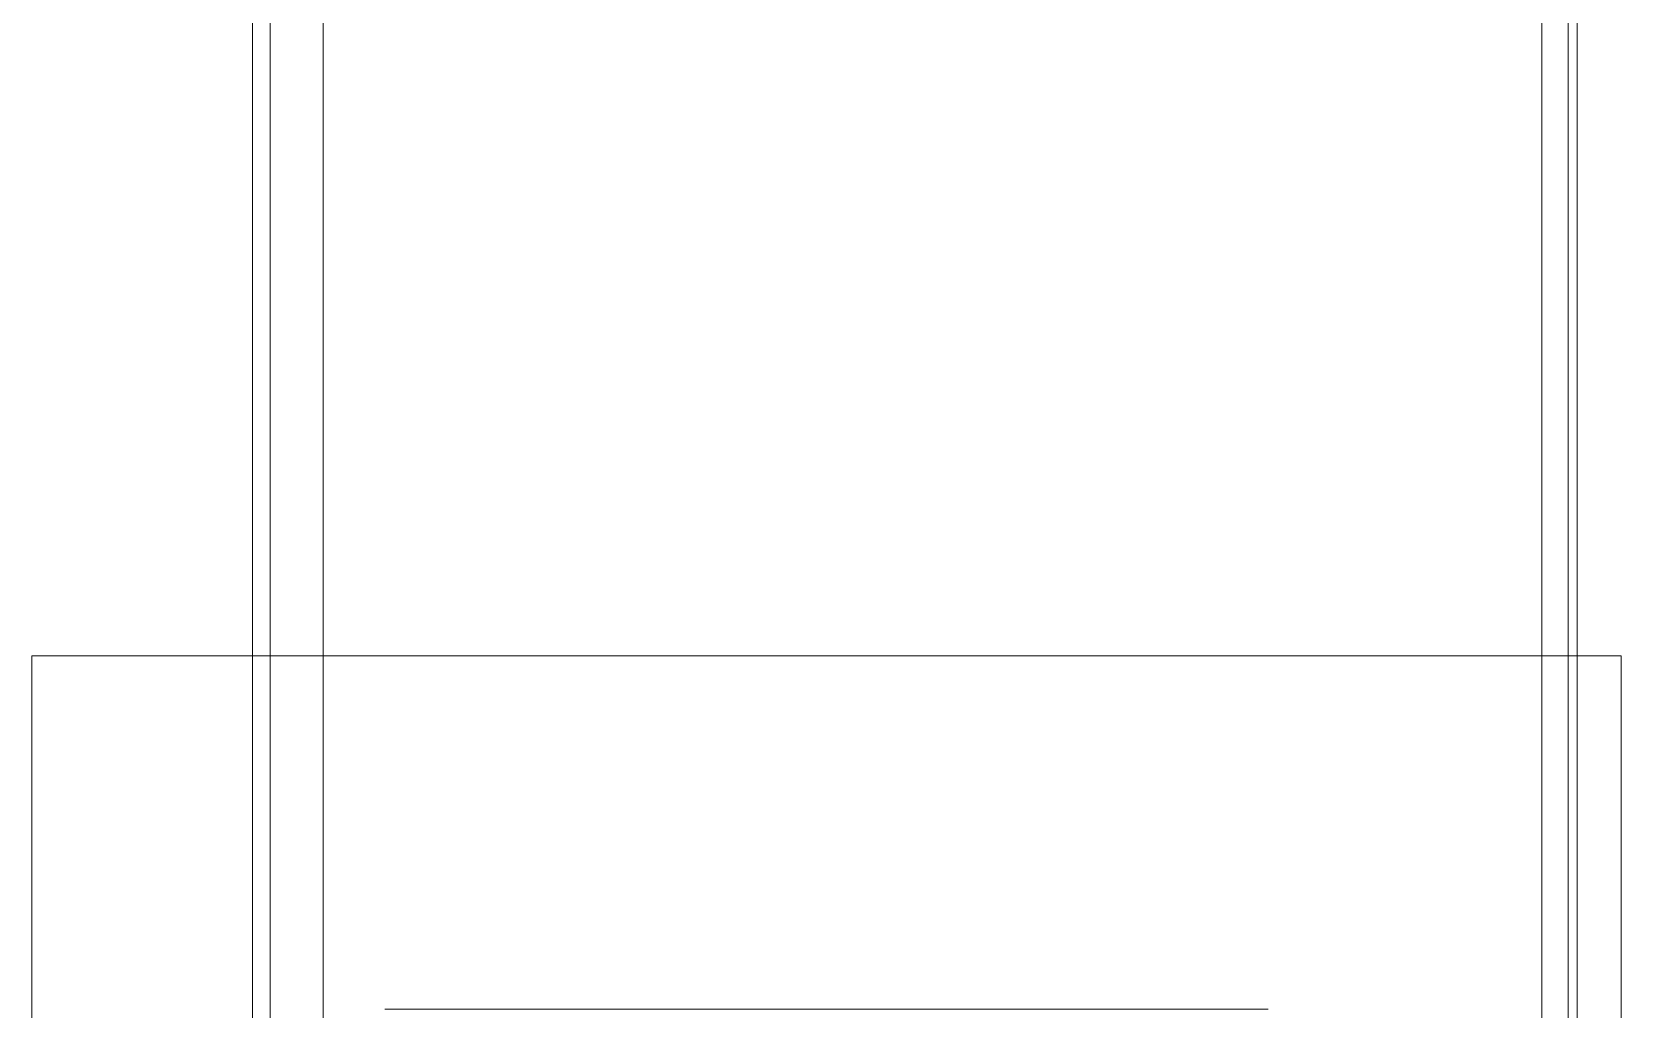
# Model space of a CAD drawing. Extents: x 500 to 100500, y -14500 to 21140.
# Drawn here: x 6127 to 6217, y -6793 to -6737.7 of the extents above; entities that cross this region are included whole.
import ezdxf

# ---------------------------------------------------------------- set-up
doc = ezdxf.new("R2010")
doc.units = 0
doc.linetypes.add('SLD-Solid', pattern=[0])
doc.layers.add('M06SMMF-001B', color=7, linetype='CONTINUOUS')
doc.layers.add('MODEL', color=7, linetype='SLD-Solid', lineweight=15)

# ---------------------------------------------------------------- blocks, each defined once
blk = doc.blocks.new('KA$Cbf7906b1')
at = {"layer": 'MODEL'}
for p, q in [((105.001, 214.6), (105.001, 145.6)), ((106, 214.6), (106, 145.6)), ((109, 214.6), (109, 145.6)), ((178.001, 214.6), (178.001, 145.6)), ((179.501, 145.6), (179.501, 214.6)), ((180, 145.6), (180, 214.6)), ((92.5, 145.6), (182.5, 145.6)), ((92.5, 25.6), (92.5, 145.6)), ((182.5, 145.6), (182.5, 25.6)), ((112.5, 125.6), (162.501, 125.6))]:
    blk.add_line(p, q, dxfattribs=at)
blk = doc.blocks.new('KA$C03f0ad08')
at = {"layer": 'MODEL', "color": 4}
for p, q in [((179.5, 143.6), (179.5, 1289.6)), ((180, 143.6), (180, 1289.6)), ((105, 766.6), (105, 187.6)), ((106, 766.6), (106, 187.6)), ((109, 766.6), (109, 187.6)), ((178, 764.6), (178, 189.6))]:
    blk.add_line(p, q, dxfattribs=at)

msp = doc.modelspace()

# ---------------------------------------------------------------- block references
at = {"layer": 'M06SMMF-001B'}
for name, p in [('KA$C03f0ad08', (6034.497, -6993.638, -10.475)), ('KA$Cbf7906b1', (6034.497, -6918.638, -10.475))]:
    msp.add_blockref(name, p, dxfattribs=at)

doc.saveas('drawing.dxf')
